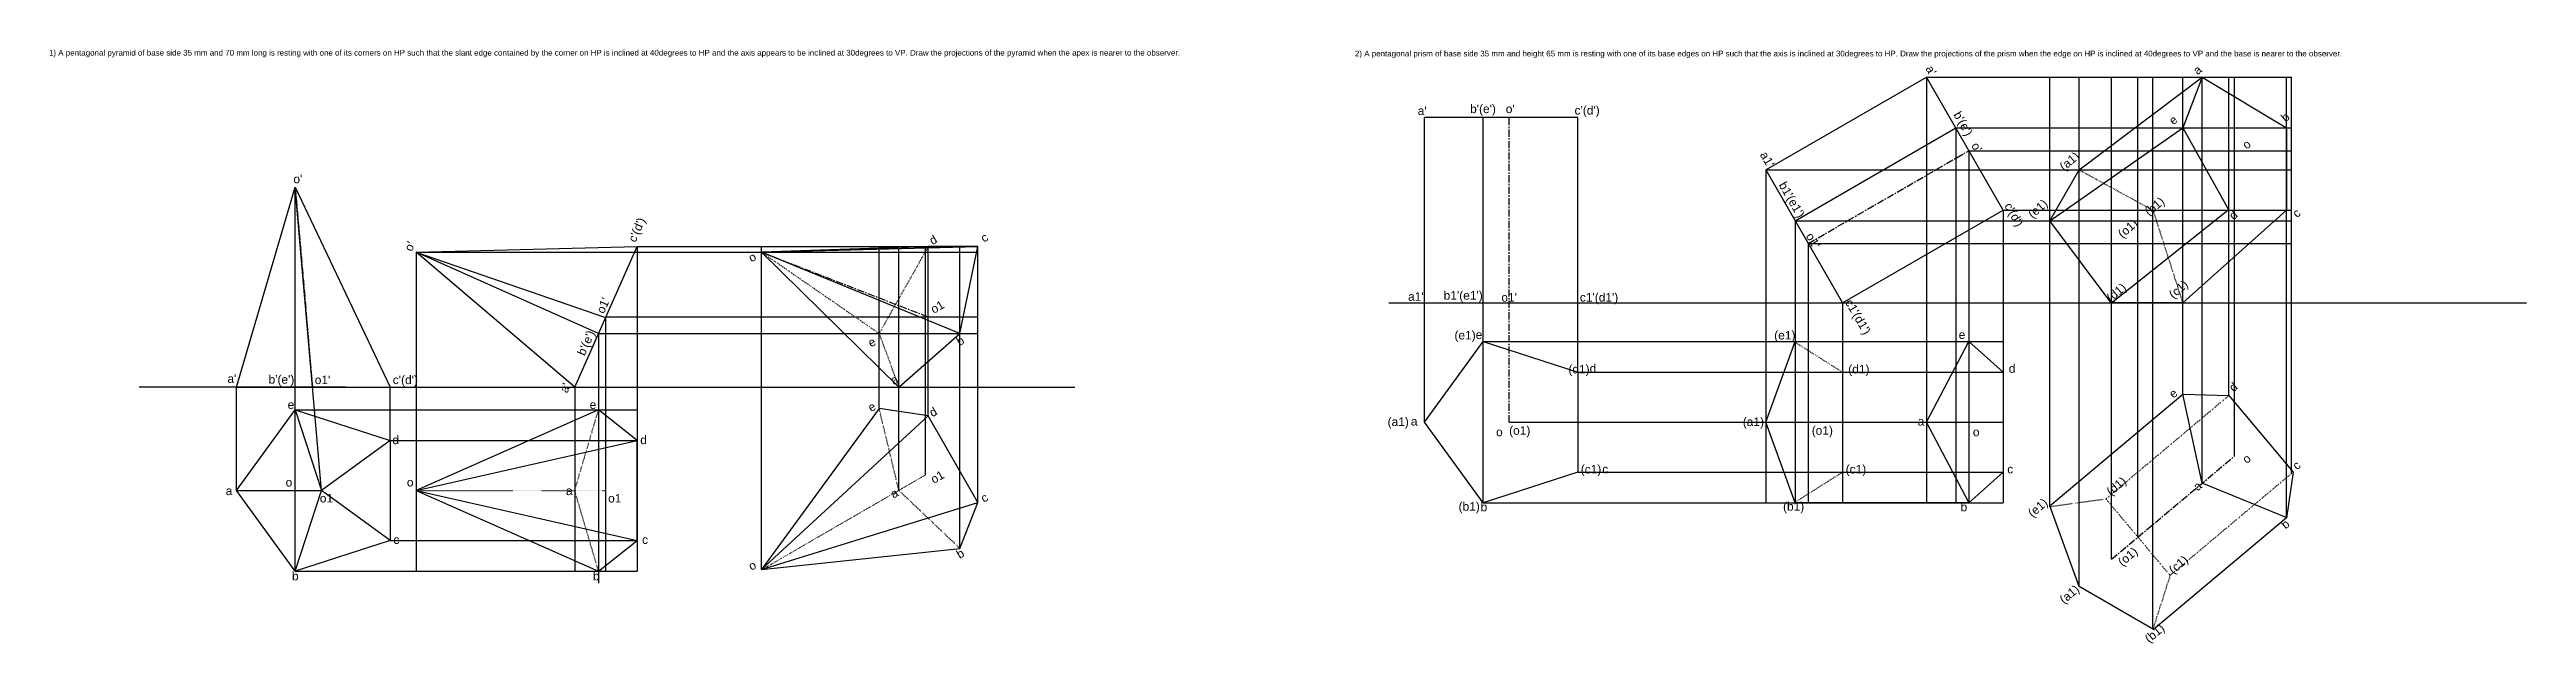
# Model space of a CAD drawing. Header units: inches. Extents: x -18 to 850, y -34 to 174.
import ezdxf

# ---------------------------------------------------------------- set-up
doc = ezdxf.new("R2010")
doc.units = ezdxf.units.IN
doc.header["$MEASUREMENT"] = 0
doc.linetypes.add('CENTERX2', pattern=[4, 2.5, -0.5, 0.5, -0.5])
doc.linetypes.add('DOT', pattern=[0.25, 0, -0.25])
doc.styles.get("Standard").update_dxf_attribs({"font": 'arial.ttf'})

msp = doc.modelspace()

# ---------------------------------------------------------------- linework, layer by layer
at = {"lineweight": 30}
for p, q in [((583.49, 132.1), (639.78, 164.6)), ((666.71, 117.96), (639.78, 164.6)), ((693.32, 132.1), (736.44, 164.6)), ((736.44, 164.6), (729.65, 146.79)), ((736.44, 164.6), (766.05, 146.79)), ((463.76, 85.46), (463.76, 150.46)), ((517.62, 150.46), (463.76, 150.46)), ((484.33, 85.46), (484.33, 150.46)), ((517.62, 85.46), (517.62, 150.46)), ((593.77, 114.29), (650.07, 146.79)), ((683.1, 114.29), (729.65, 146.79)), ((729.65, 146.79), (745.82, 117.96)), ((766.05, 146.79), (766.05, 117.96)), ((583.49, 132.1), (610.42, 85.46)), ((683.1, 114.29), (693.32, 132.1)), ((47.32, 56), (67.89, 126)), ((67.89, 56), (67.89, 126)), ((67.89, 126), (101.17, 56)), ((610.42, 85.46), (666.71, 117.96)), ((704.59, 85.46), (683.1, 114.29)), ((704.72, 85.46), (745.51, 117.96)), ((766.05, 117.96), (729.65, 85.46)), ((745.82, 117.96), (766.05, 117.96)), ((110.3, 103.26), (187.78, 105.2)), ((165.88, 56), (187.78, 105.2)), ((289.79, 105.2), (231.4, 103.26)), ((307.25, 105.2), (231.4, 103.26)), ((307.25, 105.2), (289.79, 105.2)), ((300.93, 74.79), (307.25, 105.2)), ((174.24, 74.79), (110.3, 103.26)), ((165.88, 56), (110.3, 103.26)), ((231.4, 103.26), (279.52, 56)), ((300.93, 74.79), (231.4, 103.26)), ((463.76, 85.46), (517.62, 85.46)), ((729.65, 85.46), (704.59, 85.46)), ((279.52, 56), (300.93, 74.79)), ((583.49, 43.71), (593.77, 72.02)), ((593.77, 72.02), (654.67, 72.02)), ((639.78, 43.71), (654.67, 72.02)), ((654.67, 72.02), (666.71, 61.21)), ((666.71, 61.21), (666.71, 26.21)), ((47.32, 56), (101.17, 56)), ((683, 14.42), (729.65, 53.56)), ((729.65, 53.56), (745.82, 53.02)), ((736.44, 22.3), (729.65, 53.56)), ((745.82, 53.02), (768.32, 26.21)), ((67.89, 48.08), (77.09, 19.76)), ((174.24, 48.08), (110.31, 19.76)), ((187.78, 37.26), (174.24, 48.08)), ((272.61, 48.53), (231.4, -7.96)), ((231.4, -7.96), (289.75, 45.93)), ((289.75, 45.93), (272.61, 48.53)), ((307.25, 15.62), (289.75, 45.93)), ((593.77, 15.39), (583.49, 43.71)), ((654.67, 15.51), (639.78, 43.71)), ((101.17, 37.26), (77.09, 19.76)), ((110.31, 19.76), (187.78, 37.26)), ((187.78, 2.26), (187.78, 37.26)), ((666.71, 26.21), (654.67, 15.39)), ((768.32, 26.21), (766.05, 10.18)), ((47.32, 19.76), (77.09, 19.76)), ((67.89, -8.55), (77.09, 19.76)), ((101.17, 2.26), (77.09, 19.76)), ((110.31, 19.76), (174.24, -8.55)), ((110.31, 19.76), (187.78, 2.26)), ((231.4, -7.96), (307.25, 15.62)), ((300.93, -0.52), (307.25, 15.62)), ((654.67, 15.39), (593.77, 15.39)), ((693.32, -13.88), (683, 14.42)), ((766.05, 10.18), (719.4, -28.96)), ((174.24, -8.55), (187.78, 2.26)), ((231.4, -7.96), (300.93, -0.52)), ((719.4, -28.96), (693.32, -13.88))]:
    msp.add_line(p, q, dxfattribs=at)
for p, q in [((639.78, 164.6), (639.78, 15.39)), ((639.78, 164.6), (767.75, 164.6)), ((683.1, 14.15), (683.1, 164.6)), ((693.32, -13.88), (693.32, 164.6)), ((704.72, -4.31), (704.72, 164.6)), ((713.95, 3.43), (713.95, 164.6)), ((719.21, -28.73), (719.21, 164.6)), ((729.65, 53.56), (729.65, 164.6)), ((736.44, 22.3), (736.44, 164.6)), ((745.82, 53.02), (745.82, 164.6)), ((747.85, 31.87), (747.85, 164.6)), ((766.05, 10.18), (766.05, 164.6)), ((767.75, 25.73), (767.75, 164.6)), ((650.07, 146.79), (650.07, 15.39)), ((650.07, 146.79), (767.75, 146.79)), ((583.49, 132.1), (583.49, 15.39)), ((583.49, 132.1), (767.75, 132.1)), ((654.67, 138.82), (654.67, 15.39)), ((654.67, 138.82), (767.75, 138.82)), ((77.09, 19.76), (67.89, 126)), ((593.77, 114.29), (593.77, 15.39)), ((593.77, 114.29), (767.75, 114.29)), ((666.71, 117.96), (666.71, 15.39)), ((666.71, 117.96), (767.75, 117.96)), ((110.3, 103.26), (187.78, 105.2)), ((165.88, 56), (187.78, 105.2)), ((187.78, 105.2), (187.78, -8.55)), ((187.78, 105.2), (307.25, 105.2)), ((231.4, -7.96), (231.4, 105.2)), ((231.4, 103.26), (307.25, 105.2)), ((272.61, 48.53), (272.61, 105.2)), ((279.52, 19.82), (279.52, 105.2)), ((288.91, 25.24), (288.91, 105.2)), ((289.79, 45.85), (289.79, 105.2)), ((300.93, -0.52), (300.93, 105.2)), ((307.25, 15.62), (307.25, 105.2)), ((307.25, 103.26), (307.25, 105.2)), ((598.37, 106.32), (598.37, 15.39)), ((598.37, 106.32), (767.75, 106.32)), ((174.24, 74.79), (110.3, 103.26)), ((165.88, 56), (110.3, 103.26)), ((110.3, 103.26), (176.71, 80.33)), ((110.3, 103.26), (176.71, 80.33)), ((110.3, 103.26), (307.25, 103.26)), ((110.31, 103.26), (110.31, -8.55)), ((176.71, 80.33), (176.71, -8.55)), ((176.83, 80.6), (307.25, 80.6)), ((451.3, 85.46), (768.87, 85.46)), ((463.76, 43.71), (463.76, 85.46)), ((484.33, 15.39), (484.33, 85.46)), ((517.62, 61.21), (517.62, 85.46)), ((610.42, 85.46), (610.42, 15.39)), ((768.87, 85.46), (850.16, 85.46)), ((174.24, 74.79), (174.24, -12.75)), ((174.24, 74.79), (307.25, 74.79)), ((484.33, 72.02), (666.71, 72.02)), ((517.62, 61.21), (666.71, 61.21)), ((85.61, 56), (13.17, 56)), ((47.32, 19.76), (47.32, 56)), ((67.89, -8.55), (67.89, 56)), ((85.61, 56), (238.27, 56)), ((101.17, 37.26), (101.17, 56)), ((165.88, 56), (165.88, -8.55)), ((238.27, 56), (341.18, 56)), ((67.89, 48.08), (187.78, 48.08)), ((493.53, 43.71), (666.71, 43.71)), ((101.17, 37.26), (187.78, 37.26)), ((517.62, 26.21), (666.71, 26.21)), ((765.97, 10.27), (736.44, 22.3)), ((484.33, 15.39), (666.71, 15.39)), ((101.17, 2.26), (187.78, 2.26)), ((67.89, -8.55), (187.78, -8.55))]:
    msp.add_line(p, q)
at = {"linetype": 'CENTERX2'}
for p, q in [((493.53, 43.71), (493.53, 150.46)), ((598.37, 106.32), (654.67, 138.82)), ((67.89, 126), (73.95, 56)), ((231.4, 103.26), (289.79, 80.6)), ((704.72, -4.31), (747.85, 31.87))]:
    msp.add_line(p, q, dxfattribs=at)
at = {"linetype": 'DOT'}
for p, q in [((693.32, 132.1), (719.21, 117.96)), ((719.21, 117.96), (729.65, 85.46)), ((289.79, 105.2), (272.61, 74.79)), ((231.4, 103.26), (272.61, 74.79)), ((272.61, 74.79), (279.52, 56)), ((593.68, 71.75), (610.42, 61.21)), ((610.42, 61.21), (610.42, 26.21)), ((610.42, 61.21), (666.71, 61.21)), ((702.7, 16.84), (745.82, 53.02)), ((165.88, 19.76), (174.24, 48.08)), ((279.52, 19.82), (272.61, 48.53)), ((610.42, 26.21), (593.77, 15.69)), ((610.42, 26.21), (666.71, 26.21)), ((725.2, -9.98), (768.32, 26.21)), ((110.31, 19.76), (165.88, 19.76)), ((174.24, -8.55), (165.88, 19.76)), ((165.88, 19.76), (176.71, 19.76)), ((231.4, -7.96), (288.91, 25.24)), ((300.93, -0.52), (279.52, 19.82)), ((683.1, 14.15), (702.7, 16.84)), ((702.7, 16.84), (725.2, -9.98)), ((725.2, -9.98), (719.21, -28.73))]:
    msp.add_line(p, q, dxfattribs=at)
at = {"lineweight": 30}
for points in [[(517.62, 61.21), (517.62, 26.21), (484.33, 15.39), (463.76, 43.71), (484.33, 72.02)], [(101.17, 37.26), (101.17, 2.26), (67.89, -8.55), (47.32, 19.76), (67.89, 48.08)]]:
    msp.add_lwpolyline(points, close=True, dxfattribs=at)

# ---------------------------------------------------------------- texts
at = {"char_height": 2, "attachment_point": 1}
for s, insert, width in [('1) A pentagonal pyramid of base side 35 mm and 70 mm long is resting with one of its corners on HP such that the slant edge contained by the corner on HP is inclined at 40degrees to HP and the axis appears to be inclined at 30degrees to VP. Draw the projections of the pyramid when the apex is nearer to the observer.', (-18.46, 174.14), 415.9232), ('2) A pentagonal prism of base side 35 mm and height 65 mm is resting with one of its base edges on HP such that the axis is inclined at 30degrees to HP. Draw the projections of the prism when the edge on HP is inclined at 40degrees to VP and the base is nearer to the observer.', (439.42, 173.85), 363.1539)]:
    msp.add_mtext(s, dxfattribs=dict(at, insert=insert, width=width))
at = {"char_height": 3, "attachment_point": 1}
for s, width, insert, rotation in [("a'", 11.935, (641.95, 169.11), 300), ('a', 11.935, (732.93, 167.5), 40), ("b'(e')", 11.935, (651.72, 152.97), 300), ('e', 11.935, (724.43, 149.98), 40), ('b', 11.935, (763.73, 150.98), 40), ("o'", 11.935, (657.98, 142.13), 300), ('o', 11.935, (750.15, 141.42), 40), ("a1'", 11.935, (583.91, 138.93), 300), ('(a1)', 11.935, (686.08, 133.89), 40), ("b1'(e1')", 11.935, (590.48, 128.33), 300), ('(b1)', 11.935, (715.94, 118.08), 40), ("c'(d')", 6.0413, (184.46, 107.69), 66), ("c'(d')", 6.0413, (184.46, 107.69), 66), ("c'(d')", 11.935, (669.59, 121.01), 300), ('(e1)', 11.935, (675, 117.27), 40), ('(o1)', 11.935, (706.55, 110.33), 40), ('d', 11.935, (745.51, 116.66), 40), ('c', 11.935, (767.75, 117.45), 40), ("o'", 6.0413, (106, 104.5), 66), ("o'", 6.0413, (106, 104.5), 66), ('d', 6.0413, (289.79, 108.28), 30), ('c', 6.0413, (307.82, 109.17), 30), ("o1'", 11.935, (599.99, 110.45), 300), ('o', 6.0413, (226.36, 102.21), 30), ("o1'", 6.0413, (173.34, 82.71), 66), ("o1'", 6.0413, (173.34, 82.71), 66), ('(d1)', 11.935, (702.54, 87.9), 40), ('(c1)', 11.935, (724.39, 89.12), 40), ('o1', 6.0413, (290.26, 84.22), 30), ("c1'(d1')", 11.935, (613.77, 87.21), 300), ("b'(e')", 6.0413, (166.62, 67.95), 66), ("b'(e')", 6.0413, (166.62, 67.95), 66), ('e', 6.0413, (268.27, 72.45), 30), ('b', 6.0413, (299.29, 72.94), 30), ("a'", 6.0413, (160.51, 54.9), 66), ("a'", 6.0413, (160.51, 54.9), 66), ('a', 6.0413, (276.16, 59.29), 30), ('e', 11.935, (724.43, 54.21), 40), ('d', 11.935, (745.51, 56.42), 40), ('e', 6.0413, (268.27, 49.79), 30), ('d', 6.0413, (289.79, 47.98), 30), ('o1', 6.0413, (290.26, 24.65), 30), ('o', 11.935, (750.15, 31.3), 40), ('c', 11.935, (767.75, 29.07), 40), ('a', 6.0413, (276.16, 19.5), 30), ('c', 6.0413, (307.82, 18.02), 30), ('(d1)', 11.935, (702.54, 20.07), 40), ('a', 11.935, (732.93, 21.72), 40), ('(e1)', 11.935, (675, 12.5), 40), ('b', 11.935, (763.73, 8.39), 40), ('o', 6.0413, (226.36, -5.8), 30), ('b', 6.0413, (299.29, -1.63), 30), ('(o1)', 11.935, (706.55, -4.62), 40), ('(c1)', 11.935, (724.39, -7.36), 40), ('(a1)', 11.935, (686.08, -17.82), 40), ('(b1)', 11.935, (715.94, -31.47), 40)]:
    msp.add_mtext_dynamic_manual_height_columns(s, width=width, gutter_width=15, heights=[0], dxfattribs=dict(at, insert=insert, rotation=rotation))
for s, width, insert in [("a'", 11.935, (461.44, 154.31)), ("b'(e')", 11.935, (479.8, 154.98)), ("o'", 11.935, (492.32, 154.98)), ("c'(d')", 11.935, (516.42, 154.48)), ("o'", 6.0413, (67.27, 130.42)), ("a1'", 11.935, (458.05, 89.24)), ("b1'(e1')", 11.935, (470.52, 89.63)), ("o1'", 11.935, (490.76, 88.92)), ("c1'(d1')", 11.935, (518.28, 88.95)), ('(e1)', 11.935, (474.31, 75.69)), ('e', 11.935, (481.77, 75.87)), ('(e1)', 11.935, (586.41, 75.69)), ('e', 11.935, (651.09, 75.87)), ('(d1)', 11.935, (514.26, 63.79)), ('d', 11.935, (521.7, 64.02)), ('(d1)', 11.935, (612.37, 63.79)), ('d', 11.935, (668.66, 64.02)), ("a'", 6.0413, (44.13, 60.45)), ("b'(e')", 6.0413, (58.54, 60.18)), ("o1'", 6.0413, (74.75, 60.04)), ("c'(d')", 6.0413, (102.1, 60.05)), ('e', 6.0413, (65.22, 51.34)), ('e', 6.0413, (171.11, 51.34)), ('(a1)', 11.935, (450.87, 45.35)), ('a', 11.935, (459.03, 45.52)), ('(a1)', 11.935, (575.41, 45.35)), ('a', 11.935, (636.72, 45.52)), ('d', 6.0413, (101.98, 39.01)), ('d', 6.0413, (188.85, 39.01)), ('o', 11.935, (488.91, 41.79)), ('(o1)', 11.935, (493.48, 42.3)), ('(o1)', 11.935, (599.57, 42.3)), ('o', 11.935, (656.07, 41.79)), ('(c1)', 11.935, (518.59, 28.73)), ('c', 11.935, (526.14, 28.77)), ('(c1)', 11.935, (611.47, 28.73)), ('c', 11.935, (668.12, 28.77)), ('a', 6.0413, (43.52, 21.16)), ('o', 6.0413, (64.52, 24.16)), ('o1', 6.0413, (76.52, 18.57)), ('o', 6.0413, (107.03, 24.16)), ('a', 6.0413, (162.8, 21.16)), ('o1', 6.0413, (177.59, 18.57)), ('(b1)', 11.935, (475.76, 15.69)), ('b', 11.935, (483.47, 15.51)), ('(b1)', 11.935, (589.51, 15.69)), ('b', 11.935, (651.74, 15.51)), ('c', 6.0413, (102.32, 4.05)), ('c', 6.0413, (189.48, 4.05)), ('b', 6.0413, (66.75, -8.7)), ('b', 6.0413, (172.27, -8.7))]:
    msp.add_mtext_dynamic_manual_height_columns(s, width=width, gutter_width=15, heights=[0], dxfattribs=dict(at, insert=insert))

doc.saveas('drawing.dxf')
